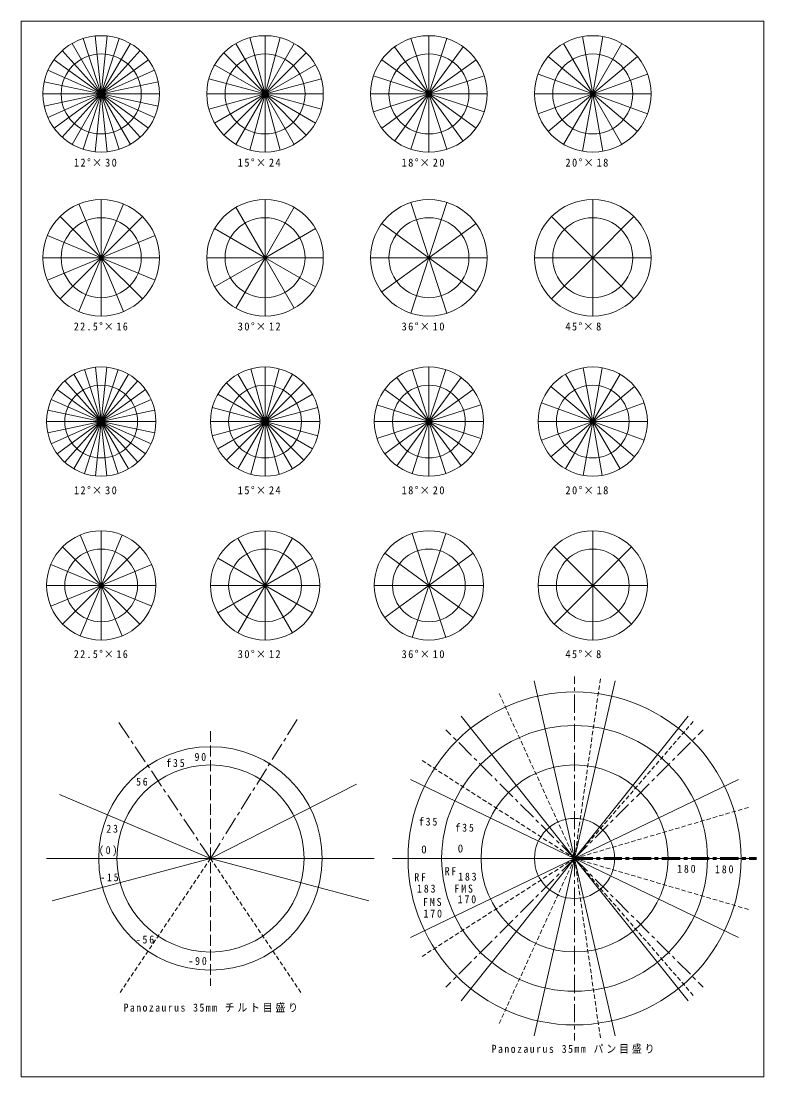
# Model space of a CAD drawing. Units: millimetres on the paper. Extents: x -102 to 102, y -145 to 145.
import ezdxf
from ezdxf.enums import TextEntityAlignment as Align

# ---------------------------------------------------------------- set-up
doc = ezdxf.new("R2010")
doc.units = ezdxf.units.MM
for name, pattern in [('CHAIN1', [8, 5, -1, 1, -1]), ('DASHED1', [1.8, 1.2, -0.6]), ('DASHED3', [4, 3, -1])]:
    doc.linetypes.add(name, pattern=pattern)
doc.layers.add('0-0', color=7, linetype='Continuous', lineweight=18)
doc.styles.add('ＭＳ ゴシック', font='')
doc.styles.get('ＭＳ ゴシック').set_extended_font_data('MS Gothic')

msp = doc.modelspace()

# ---------------------------------------------------------------- linework, layer by layer
at = {"layer": '0-0', "color": 1}
for p, q in [((-80, 125), (-84.944, 140.217)), ((-80, 125), (-78.328, 140.912)), ((-35, 125), (-39.141, 140.455)), ((-35, 125), (-30.859, 140.455)), ((10, 125), (10, 141)), ((55, 125), (52.222, 140.757)), ((-80, 125), (-90.706, 136.89)), ((-80, 125), (-72, 138.856)), ((-35, 125), (-46.314, 136.314)), ((-35, 125), (-23.686, 136.314)), ((10, 125), (0.595, 137.944)), ((10, 125), (19.405, 137.944)), ((55, 125), (63, 138.856)), ((-80, 125), (-67.056, 134.405)), ((55, 125), (42.743, 135.285)), ((-80, 125), (-94.617, 131.508)), ((-80, 125), (-64.35, 128.327)), ((-35, 125), (-50.455, 129.141)), ((-35, 125), (-19.545, 129.141)), ((10, 125), (-5.217, 129.944)), ((10, 125), (25.217, 129.944)), ((55, 125), (70.035, 130.472)), ((-80, 125), (-96, 125)), ((-80, 125), (-94.617, 118.492)), ((-80, 125), (-90.706, 113.11)), ((-80, 125), (-84.944, 109.783)), ((-80, 125), (-78.328, 109.088)), ((-80, 125), (-72, 111.144)), ((-80, 125), (-67.056, 115.595)), ((-80, 125), (-64.35, 121.673)), ((-35, 125), (-50.455, 120.859)), ((-35, 125), (-46.314, 113.686)), ((-35, 125), (-39.141, 109.545)), ((-35, 125), (-30.859, 109.545)), ((-35, 125), (-23.686, 113.686)), ((-35, 125), (-19.545, 120.859)), ((10, 125), (-5.217, 120.056)), ((10, 125), (0.595, 112.056)), ((10, 125), (10, 109)), ((10, 125), (19.405, 112.056)), ((10, 125), (25.217, 120.056)), ((55, 125), (39, 125)), ((55, 125), (42.743, 114.715)), ((55, 125), (52.222, 109.243)), ((55, 125), (63, 111.144)), ((55, 125), (70.035, 119.528)), ((-35, 80), (-35, 96)), ((-80, 80), (-86.123, 94.782)), ((-80, 80), (-73.877, 94.782)), ((10, 80), (5.056, 95.217)), ((55, 80), (43.686, 91.314)), ((55, 80), (66.314, 91.314)), ((-35, 80), (-48.856, 88)), ((-35, 80), (-21.144, 88)), ((10, 80), (22.944, 89.405)), ((-80, 80), (-94.782, 86.123)), ((-80, 80), (-65.218, 86.123)), ((-80, 80), (-94.782, 73.877)), ((-80, 80), (-86.123, 65.218)), ((-80, 80), (-73.877, 65.218)), ((-80, 80), (-65.218, 73.877)), ((-35, 80), (-48.856, 72)), ((-35, 80), (-35, 64)), ((-35, 80), (-21.144, 72)), ((10, 80), (-6, 80)), ((10, 80), (5.056, 64.783)), ((10, 80), (22.944, 70.595)), ((55, 80), (43.686, 68.686)), ((55, 80), (66.314, 68.686)), ((-80, 35), (-78.432, 49.918)), ((-35, 35), (-38.882, 49.489)), ((-35, 35), (-31.118, 49.489)), ((10, 35), (10, 50)), ((55, 35), (52.395, 49.772)), ((-80, 35), (-84.635, 49.266)), ((-80, 35), (-72.5, 47.99)), ((10, 35), (1.183, 47.135)), ((10, 35), (18.817, 47.135)), ((55, 35), (62.5, 47.99)), ((-80, 35), (-90.037, 46.147)), ((-80, 35), (-67.865, 43.817)), ((-35, 35), (-45.607, 45.607)), ((-35, 35), (-24.393, 45.607)), ((55, 35), (43.509, 44.642)), ((-80, 35), (-93.703, 41.101)), ((-80, 35), (-65.328, 38.119)), ((-35, 35), (-49.489, 38.882)), ((-35, 35), (-20.511, 38.882)), ((10, 35), (-4.266, 39.635)), ((10, 35), (24.266, 39.635)), ((55, 35), (69.095, 40.13)), ((-80, 35), (-95, 35)), ((-80, 35), (-93.703, 28.899)), ((-80, 35), (-90.037, 23.853)), ((-80, 35), (-84.635, 20.734)), ((-80, 35), (-78.432, 20.082)), ((-80, 35), (-72.5, 22.01)), ((-80, 35), (-67.865, 26.183)), ((-80, 35), (-65.328, 31.881)), ((-35, 35), (-49.489, 31.118)), ((-35, 35), (-45.607, 24.393)), ((-35, 35), (-38.882, 20.511)), ((-35, 35), (-31.118, 20.511)), ((-35, 35), (-24.393, 24.393)), ((-35, 35), (-20.511, 31.118)), ((10, 35), (-4.266, 30.365)), ((10, 35), (1.183, 22.865)), ((10, 35), (10, 20)), ((10, 35), (18.817, 22.865)), ((10, 35), (24.266, 30.365)), ((55, 35), (40, 35)), ((55, 35), (43.509, 25.358)), ((55, 35), (52.395, 20.228)), ((55, 35), (62.5, 22.01)), ((55, 35), (69.095, 29.87)), ((-80, -10), (-85.74, 3.858)), ((-80, -10), (-74.26, 3.858)), ((-35, -10), (-35, 5)), ((10, -10), (5.365, 4.266)), ((55, -10), (44.393, 0.607)), ((55, -10), (65.607, 0.607)), ((-35, -10), (-47.99, -2.5)), ((-35, -10), (-22.01, -2.5)), ((10, -10), (22.135, -1.183)), ((-80, -10), (-93.858, -4.26)), ((-80, -10), (-66.142, -4.26)), ((-80, -10), (-93.858, -15.74)), ((-80, -10), (-85.74, -23.858)), ((-80, -10), (-74.26, -23.858)), ((-80, -10), (-66.142, -15.74)), ((-35, -10), (-47.99, -17.5)), ((-35, -10), (-35, -25)), ((-35, -10), (-22.01, -17.5)), ((10, -10), (-5, -10)), ((10, -10), (5.365, -24.266)), ((10, -10), (22.135, -18.817)), ((55, -10), (44.393, -20.607)), ((55, -10), (65.607, -20.607))]:
    msp.add_line(p, q, dxfattribs=at)
at = {"layer": '0-0'}
for p, q in [((-80, 125), (-81.672, 140.912)), ((-80, 125), (-75.056, 140.217)), ((-35, 125), (-35, 141)), ((10, 125), (5.056, 140.217)), ((10, 125), (14.944, 140.217)), ((55, 125), (57.778, 140.757)), ((-80, 125), (-88, 138.856)), ((-80, 125), (-69.294, 136.89)), ((-35, 125), (-43, 138.856)), ((-35, 125), (-27, 138.856)), ((55, 125), (47, 138.856)), ((-80, 125), (-92.944, 134.405)), ((10, 125), (-2.944, 134.405)), ((10, 125), (22.944, 134.405)), ((55, 125), (67.257, 135.285)), ((-80, 125), (-65.383, 131.508)), ((-35, 125), (-48.856, 133)), ((-35, 125), (-21.144, 133)), ((-80, 125), (-95.65, 128.327)), ((55, 125), (39.965, 130.472)), ((-80, 125), (-95.65, 121.673)), ((-80, 125), (-92.944, 115.595)), ((-80, 125), (-88, 111.144)), ((-80, 125), (-81.672, 109.088)), ((-80, 125), (-64, 125)), ((-80, 125), (-75.056, 109.783)), ((-80, 125), (-69.294, 113.11)), ((-80, 125), (-65.383, 118.492)), ((-35, 125), (-51, 125)), ((-35, 125), (-48.856, 117)), ((-35, 125), (-43, 111.144)), ((-35, 125), (-19, 125)), ((-35, 125), (-35, 109)), ((-35, 125), (-27, 111.144)), ((-35, 125), (-21.144, 117)), ((10, 125), (-6, 125)), ((10, 125), (-2.944, 115.595)), ((10, 125), (5.056, 109.783)), ((10, 125), (26, 125)), ((10, 125), (14.944, 109.783)), ((10, 125), (22.944, 115.595)), ((55, 125), (39.965, 119.528)), ((55, 125), (47, 111.144)), ((55, 125), (71, 125)), ((55, 125), (57.778, 109.243)), ((55, 125), (67.257, 114.715)), ((-80, 80), (-80, 96)), ((55, 80), (55, 96)), ((-35, 80), (-43, 93.856)), ((-35, 80), (-27, 93.856)), ((10, 80), (14.944, 95.217)), ((-80, 80), (-91.314, 91.314)), ((-80, 80), (-68.686, 91.314)), ((10, 80), (-2.944, 89.405)), ((-80, 80), (-96, 80)), ((-80, 80), (-91.314, 68.686)), ((-80, 80), (-64, 80)), ((-80, 80), (-80, 64)), ((-80, 80), (-68.686, 68.686)), ((-35, 80), (-51, 80)), ((-35, 80), (-43, 66.144)), ((-35, 80), (-19, 80)), ((-35, 80), (-27, 66.144)), ((10, 80), (-2.944, 70.595)), ((10, 80), (26, 80)), ((10, 80), (14.944, 64.783)), ((55, 80), (39, 80)), ((55, 80), (71, 80)), ((55, 80), (55, 64)), ((-80, 35), (-81.568, 49.918)), ((-35, 35), (-35, 50)), ((55, 35), (57.605, 49.772)), ((-80, 35), (-87.5, 47.99)), ((-80, 35), (-75.365, 49.266)), ((-35, 35), (-42.5, 47.99)), ((-35, 35), (-27.5, 47.99)), ((10, 35), (5.365, 49.266)), ((10, 35), (14.635, 49.266)), ((55, 35), (47.5, 47.99)), ((-80, 35), (-92.135, 43.817)), ((-80, 35), (-69.963, 46.147)), ((10, 35), (-2.135, 43.817)), ((10, 35), (22.135, 43.817)), ((55, 35), (66.491, 44.642)), ((-80, 35), (-66.297, 41.101)), ((-35, 35), (-47.99, 42.5)), ((-35, 35), (-22.01, 42.5)), ((-80, 35), (-94.672, 38.119)), ((55, 35), (40.905, 40.13)), ((-80, 35), (-94.672, 31.881)), ((-80, 35), (-92.135, 26.183)), ((-80, 35), (-87.5, 22.01)), ((-80, 35), (-81.568, 20.082)), ((-80, 35), (-65, 35)), ((-80, 35), (-75.365, 20.734)), ((-80, 35), (-69.963, 23.853)), ((-80, 35), (-66.297, 28.899)), ((-35, 35), (-50, 35)), ((-35, 35), (-47.99, 27.5)), ((-35, 35), (-42.5, 22.01)), ((-35, 35), (-20, 35)), ((-35, 35), (-35, 20)), ((-35, 35), (-27.5, 22.01)), ((-35, 35), (-22.01, 27.5)), ((10, 35), (-5, 35)), ((10, 35), (-2.135, 26.183)), ((10, 35), (5.365, 20.734)), ((10, 35), (25, 35)), ((10, 35), (14.635, 20.734)), ((10, 35), (22.135, 26.183)), ((55, 35), (40.905, 29.87)), ((55, 35), (47.5, 22.01)), ((55, 35), (70, 35)), ((55, 35), (57.605, 20.228)), ((55, 35), (66.491, 25.358)), ((-80, -10), (-80, 5)), ((-35, -10), (-42.5, 2.99)), ((-35, -10), (-27.5, 2.99)), ((10, -10), (14.635, 4.266)), ((55, -10), (55, 5)), ((-80, -10), (-90.607, 0.607)), ((-80, -10), (-69.393, 0.607)), ((10, -10), (-2.135, -1.183)), ((-80, -10), (-95, -10)), ((-80, -10), (-90.607, -20.607)), ((-80, -10), (-65, -10)), ((-80, -10), (-80, -25)), ((-80, -10), (-69.393, -20.607)), ((-35, -10), (-50, -10)), ((-35, -10), (-42.5, -22.99)), ((-35, -10), (-20, -10)), ((-35, -10), (-27.5, -22.99)), ((10, -10), (-2.135, -18.817)), ((10, -10), (25, -10)), ((10, -10), (14.635, -24.266)), ((55, -10), (40, -10)), ((55, -10), (70, -10)), ((55, -10), (55, -25)), ((-50, -85), (-95, -85)), ((-50, -85), (-5, -85)), ((50, -85), (0, -85))]:
    msp.add_line(p, q, dxfattribs=at)
at = {"layer": '0-0', "color": 3}
for p, q in [((50, -85), (38.874, -36.254)), ((50, -85), (61.126, -36.254)), ((50, -85), (18.826, -45.908)), ((50, -85), (81.174, -45.908)), ((50, -85), (4.952, -63.306)), ((50, -85), (95.048, -63.306)), ((-50, -85), (-9.905, -64.57)), ((-50, -85), (-91.423, -67.417)), ((-50, -85), (-93.467, -96.647)), ((-50, -85), (-6.533, -96.647)), ((50, -85), (4.952, -106.694)), ((50, -85), (18.826, -124.092)), ((50, -85), (38.874, -133.746)), ((50, -85), (61.126, -133.746)), ((50, -85), (81.174, -124.092)), ((50, -85), (95.048, -106.694)), ((50, -85), (100, -85))]:
    msp.add_line(p, q, dxfattribs=at)
at = {"layer": '0-0', "color": 1, "linetype": 'CHAIN1'}
for p, q in [((50, -85), (50, -35)), ((-50, -85), (-75.164, -47.693)), ((-50, -85), (-26.154, -46.838)), ((50, -85), (14.645, -49.645)), ((50, -85), (85.355, -49.645)), ((50, -85), (14.645, -120.355)), ((50, -84.7), (100, -84.7)), ((50, -85), (50, -135)), ((50, -85), (85.355, -120.355)), ((50, -85.3), (100, -85.3))]:
    msp.add_line(p, q, dxfattribs=at)
at = {"layer": '0-0', "color": 5, "linetype": 'DASHED1'}
for p, q in [((50, -85), (57.116, -35.509)), ((50, -85), (29.229, -39.518)), ((50, -85), (82.743, -47.213)), ((50, -85), (7.937, -57.968)), ((50, -85), (97.975, -70.913)), ((-50, -85), (-75.164, -122.307)), ((-50, -85), (-24.836, -122.307)), ((50, -85), (7.937, -112.032)), ((50, -85), (29.229, -130.482)), ((50, -85), (57.116, -134.491)), ((50, -85), (82.743, -122.787)), ((50, -85), (97.975, -99.087))]:
    msp.add_line(p, q, dxfattribs=at)
at = {"layer": '0-0', "color": 1, "linetype": 'DASHED3'}
msp.add_line((-50, -50), (-50, -120), dxfattribs=at)
at = {"layer": '0-0'}
msp.add_lwpolyline([(-102, -145), (102, -145), (102, 145), (-102, 145)], close=True, dxfattribs=at)
for centre, radius in [((-80, 125), 16), ((-35, 125), 16), ((10, 125), 16), ((55, 125), 16), ((-80, 125), 11), ((-35, 125), 11), ((10, 125), 11), ((55, 125), 11), ((-80, 80), 16), ((-35, 80), 16), ((10, 80), 16), ((55, 80), 16), ((-80, 80), 11), ((-35, 80), 11), ((10, 80), 11), ((55, 80), 11), ((-80, 35), 15), ((-35, 35), 15), ((10, 35), 15), ((55, 35), 15), ((-80, 35), 10), ((-35, 35), 10), ((10, 35), 10), ((55, 35), 10), ((-80, -10), 15), ((-35, -10), 15), ((10, -10), 15), ((55, -10), 15), ((-80, -10), 10), ((-35, -10), 10), ((10, -10), 10), ((55, -10), 10), ((50, -85), 45.725), ((50, -85), 36.5), ((-50, -85), 30.7), ((-50, -85), 25.7), ((50, -85), 25.67), ((50, -85), 11)]:
    msp.add_circle(centre, radius, dxfattribs=at)

# ---------------------------------------------------------------- texts
at = {"layer": '0-0', "style": 'ＭＳ ゴシック'}
for p in [(17.91, -84.014), (7.887, -84.268)]:
    msp.add_text('0', height=2.199, dxfattribs=at).set_placement(p, align=Align.BOTTOM_LEFT)
at = {"layer": '0-0', "char_height": 2.199, "attachment_point": 7, "style": 'ＭＳ ゴシック'}
for s, insert in [('\\T1.27;\\W0.95;12°×30', (-87.5, 105)), ('\\T1.27;\\W0.95;15°×24', (-42.5, 105)), ('\\T1.27;\\W0.95;18°×20', (2.5, 105)), ('\\T1.27;\\W0.95;20°×18', (47.5, 105)), ('\\T1.29;\\W0.9;22.5°×16', (-87.5, 60)), ('\\T1.27;\\W0.95;30°×12', (-42.5, 60)), ('\\T1.27;\\W0.95;36°×10', (2.5, 60)), ('\\T1.25;\\W0.95;45°×8', (47.5, 60)), ('\\T1.27;\\W0.95;12°×30', (-87.5, 15)), ('\\T1.27;\\W0.95;15°×24', (-42.5, 15)), ('\\T1.27;\\W0.95;18°×20', (2.5, 15)), ('\\T1.27;\\W0.95;20°×18', (47.5, 15)), ('\\T1.29;\\W0.9;22.5°×16', (-87.5, -30)), ('\\T1.27;\\W0.95;30°×12', (-42.5, -30)), ('\\T1.27;\\W0.95;36°×10', (2.5, -30)), ('\\T1.25;\\W0.95;45°×8', (47.5, -30)), ('\\T1.38;\\W0.9;f35', (-62.151, -59.907)), ('\\T1.36;\\W0.9;90', (-54.366, -58.245)), ('\\T1.36;\\W0.9;56', (-70.417, -65.033)), ('\\T1.38;\\W0.9;f35', (7.252, -76.021)), ('\\T1.38;\\W0.9;f35', (17.276, -77.67)), ('\\T1.36;\\W0.9;23', (-78.587, -77.958)), ('\\T1.38;\\W0.9;(0)', (-80.638, -84.395)), ('\\T1.38;\\W0.9;180', (78.178, -88.962)), ('\\T1.38;\\W0.9;180', (88.582, -89.089)), ('\\T1.38;\\W0.9;-15', (-80.291, -91.31)), ('\\T1.36;\\W0.9;RF', (5.983, -91.246)), ('\\T1.36;\\W0.9;RF', (14.357, -89.597)), ('\\T1.38;\\W0.9;183', (18.037, -91.119)), ('\\T1.38;\\W0.9;183', (6.745, -94.418)), ('\\T1.38;\\W0.9;FMS', (17.022, -94.418)), ('\\T1.38;\\W0.9;170', (17.91, -97.336)), ('\\T1.38;\\W0.9;FMS', (8.394, -98.098)), ('\\T1.38;\\W0.9;170', (8.521, -101.27)), ('\\T1.38;\\W0.9;-56', (-70.527, -108.387)), ('\\T1.38;\\W0.9;-90', (-56.074, -114.286)), ('\\T1.29;\\W0.9;Panozaurus\\~35mm\\~チルト目盛り', (-73.864, -127.286)), ('\\T1.3;\\W0.9;Panozaurus\\~35mm\\~パン目盛り', (27.216, -138.616))]:
    msp.add_mtext(s, dxfattribs=dict(at, insert=insert))

doc.saveas('drawing.dxf')
